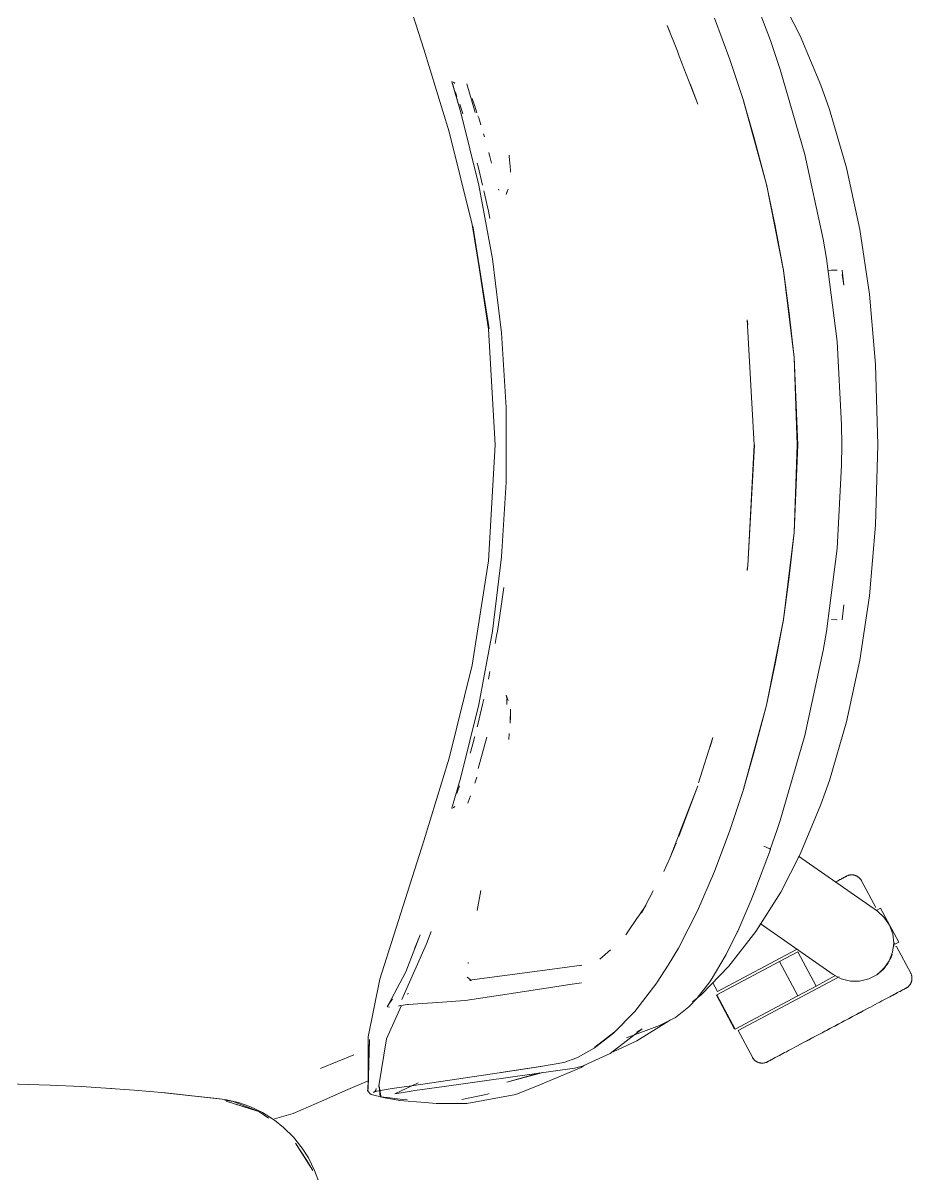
# Model space of a CAD drawing. Header units: millimetres. Extents: x 155927 to 326028, y -36033 to 97293.
# Drawn here: x 187286.1 to 187608.3, y 30465.7 to 30882.9 of the extents above; entities that cross this region are included whole.
import ezdxf

# ---------------------------------------------------------------- set-up
doc = ezdxf.new("R2010")
doc.units = ezdxf.units.MM
doc.header["$MEASUREMENT"] = 0
doc.layers.add('G-IMPT', color=8, linetype='CONTINUOUS', lineweight=9)
doc.layers.add('I-FURN', color=8, linetype='CONTINUOUS', lineweight=9)

msp = doc.modelspace()

# ---------------------------------------------------------------- linework, layer by layer
at = {"layer": 'G-IMPT'}
for p, q in [((187431.36, 30873.41), (187415.37, 30923.65)), ((187557.02, 30876.5), (187551.42, 30891.57)), ((187567.83, 30878.29), (187560.74, 30892.07)), ((187542.25, 30869.72), (187536.79, 30884.6)), ((187523.28, 30872.64), (187519.56, 30881.96)), ((187519.56, 30881.96), (187520.56, 30879.72)), ((187557.02, 30876.5), (187559.36, 30869.67)), ((187575.34, 30860.32), (187567.83, 30878.29)), ((187440.54, 30843.43), (187431.36, 30873.41)), ((187523.95, 30870.91), (187523.28, 30872.64)), ((187530.66, 30853.46), (187523.95, 30870.91)), ((187542.25, 30869.72), (187547.25, 30854.8)), ((187560.55, 30866.07), (187559.36, 30869.67)), ((187560.55, 30866.07), (187569.5, 30835.24)), ((187441.5, 30861.6), (187441.63, 30861.85)), ((187444.77, 30850.38), (187441.5, 30861.6)), ((187444.77, 30850.38), (187441.65, 30861.2)), ((187441.71, 30860.91), (187441.65, 30861.2)), ((187444.77, 30850.38), (187441.71, 30860.91)), ((187442.59, 30861.06), (187441.98, 30861.45)), ((187442.59, 30861.06), (187442.38, 30861.21)), ((187443.04, 30857.13), (187442.64, 30858.2)), ((187449.96, 30850.38), (187446.93, 30860.81)), ((187530.66, 30853.46), (187527.94, 30860.89)), ((187575.34, 30860.32), (187578.42, 30851.58)), ((187443.39, 30856.16), (187443.04, 30857.13)), ((187448.84, 30855.56), (187449.6, 30853.4)), ((187550.98, 30841.55), (187547.21, 30854.71)), ((187555.64, 30824.3), (187547.21, 30854.71)), ((187555.64, 30824.3), (187547.25, 30854.8)), ((187444.37, 30853.41), (187444.66, 30852.61)), ((187445.4, 30850.38), (187444.66, 30852.61)), ((187451.32, 30824.06), (187444.77, 30850.38)), ((187445.4, 30850.38), (187445.55, 30849.92)), ((187449.85, 30852.68), (187449.6, 30853.4)), ((187449.85, 30852.68), (187450.62, 30850.37)), ((187578.42, 30851.58), (187584.59, 30830.34)), ((187451, 30849.24), (187451.25, 30848.46)), ((187451.25, 30848.46), (187452.04, 30845.97)), ((187440.54, 30843.43), (187448.85, 30809.75)), ((187453.03, 30842.67), (187453.36, 30841.55)), ((187550.98, 30841.55), (187555.64, 30824.3)), ((187454.94, 30835.88), (187455.93, 30832.02)), ((187454.94, 30835.88), (187455.33, 30834.35)), ((187462.36, 30834.53), (187462.32, 30835.01)), ((187462.63, 30830.82), (187462.36, 30834.53)), ((187576.16, 30804.45), (187569.5, 30835.24)), ((187451.08, 30830.8), (187450.74, 30832.08)), ((187452.64, 30824.05), (187451.08, 30830.8)), ((187462.63, 30830.82), (187462.73, 30829.45)), ((187462.74, 30828.75), (187462.73, 30829.45)), ((187584.59, 30830.34), (187589.41, 30807.98)), ((187451.32, 30824.06), (187456.25, 30797.4)), ((187454.79, 30814.65), (187453.09, 30822.07)), ((187458.53, 30822.26), (187458.4, 30822.67)), ((187461.2, 30820.66), (187461.89, 30822.61)), ((187461.2, 30820.66), (187461.42, 30821.71)), ((187561.81, 30793.18), (187555.6, 30824.42)), ((187555.6, 30824.42), (187561.81, 30793.25)), ((187555.64, 30824.3), (187558.71, 30809.28)), ((187455.27, 30812.02), (187454.79, 30814.65)), ((187448.85, 30809.75), (187455.11, 30772.01)), ((187454.85, 30771.83), (187449.12, 30809.37)), ((187455.11, 30772.01), (187449.12, 30809.37)), ((187561.81, 30793.18), (187558.71, 30809.28)), ((187592.9, 30784.56), (187589.41, 30807.98)), ((187577.35, 30797.53), (187576.16, 30804.45)), ((187456.25, 30797.4), (187459.55, 30770.48)), ((187581.16, 30767.36), (187577.35, 30797.53)), ((187565.64, 30761.66), (187561.81, 30793.25)), ((187563.76, 30777.7), (187561.81, 30793.18)), ((187565.6, 30761.62), (187561.81, 30793.18)), ((187577.9, 30793.17), (187579.14, 30793.22)), ((187581.23, 30793.29), (187579.14, 30793.22)), ((187581.23, 30793.29), (187581.12, 30793.29)), ((187583, 30793.26), (187583.65, 30787.85)), ((187583.08, 30791.61), (187583.65, 30787.85)), ((187595.16, 30758.99), (187592.9, 30784.56)), ((187548.59, 30775.12), (187548.64, 30774.88)), ((187551.14, 30729.85), (187548.64, 30775.19)), ((187548.64, 30775.19), (187548.87, 30773.57)), ((187548.87, 30773.57), (187548.64, 30774.88)), ((187563.76, 30777.7), (187565.6, 30761.62)), ((187454.85, 30771.83), (187457.21, 30729.85)), ((187461.2, 30743.41), (187459.55, 30770.48)), ((187582.78, 30737.16), (187581.16, 30767.36)), ((187565.6, 30761.62), (187566.27, 30746.73)), ((187565.6, 30761.62), (187566.74, 30729.85)), ((187566.97, 30729.85), (187565.64, 30761.66)), ((187596.01, 30729.85), (187595.16, 30758.99)), ((187566.27, 30746.73), (187566.74, 30729.85)), ((187461.2, 30716.29), (187461.2, 30743.41)), ((187582.78, 30737.16), (187582.87, 30729.85)), ((187454.85, 30687.86), (187457.21, 30729.85)), ((187551.2, 30729.85), (187548.87, 30686.12)), ((187551.14, 30729.85), (187548.87, 30686.12)), ((187565.6, 30698.07), (187566.74, 30729.85)), ((187565.64, 30698.03), (187566.97, 30729.85)), ((187566.27, 30712.96), (187566.74, 30729.85)), ((187582.78, 30722.53), (187582.87, 30729.85)), ((187595.16, 30700.7), (187596.01, 30729.85)), ((187582.78, 30722.53), (187581.16, 30692.33)), ((187461.2, 30716.29), (187459.55, 30689.21)), ((187566.27, 30712.96), (187565.6, 30698.07)), ((187592.9, 30675.13), (187595.16, 30700.7)), ((187565.6, 30698.07), (187561.81, 30666.52)), ((187565.64, 30698.03), (187561.81, 30666.44)), ((187565.6, 30698.07), (187563.76, 30681.99)), ((187581.16, 30692.33), (187577.35, 30662.16)), ((187448.85, 30649.94), (187454.85, 30687.86)), ((187456.25, 30662.3), (187459.55, 30689.21)), ((187548.59, 30684.57), (187548.64, 30684.81)), ((187548.87, 30686.12), (187548.61, 30684.34)), ((187548.87, 30686.12), (187548.64, 30684.81)), ((187561.81, 30666.52), (187563.76, 30681.99)), ((187458.87, 30667.92), (187460.16, 30676.45)), ((187460.16, 30676.45), (187460.35, 30678.11)), ((187589.41, 30651.71), (187592.9, 30675.13)), ((187583, 30666.43), (187583.65, 30671.85)), ((187458.87, 30667.92), (187458.02, 30662.3)), ((187555.64, 30635.39), (187561.81, 30666.52)), ((187555.64, 30635.39), (187561.81, 30666.44)), ((187561.81, 30666.52), (187558.71, 30650.41)), ((187579.14, 30666.47), (187581.23, 30666.4)), ((187581.23, 30666.4), (187581.12, 30666.4)), ((187451.32, 30635.63), (187456.25, 30662.3)), ((187458.02, 30662.3), (187457.77, 30660.67)), ((187577.35, 30662.16), (187576.16, 30655.24)), ((187457.22, 30657.77), (187457.77, 30660.67)), ((187569.5, 30624.45), (187576.16, 30655.24)), ((187448.85, 30649.94), (187440.54, 30616.26)), ((187555.64, 30635.39), (187558.71, 30650.41)), ((187584.59, 30629.35), (187589.41, 30651.71)), ((187455.29, 30647.66), (187454.75, 30644.85)), ((187453.09, 30637.62), (187452.64, 30635.64)), ((187461.42, 30637.99), (187461.2, 30639.03)), ((187461.2, 30639.03), (187461.89, 30637.08)), ((187461.42, 30637.8), (187461.45, 30635.68)), ((187451.32, 30635.63), (187444.77, 30609.31)), ((187451.08, 30628.89), (187452.64, 30635.64)), ((187461.46, 30635.82), (187461.45, 30635.68)), ((187462.74, 30633.98), (187462.65, 30628.92)), ((187462.74, 30633.98), (187462.73, 30631.19)), ((187555.64, 30635.39), (187547.21, 30604.98)), ((187555.64, 30635.39), (187547.25, 30604.89)), ((187550.98, 30618.14), (187555.64, 30635.39)), ((187451.08, 30628.89), (187450.75, 30627.6)), ((187462.65, 30628.92), (187462.73, 30631.19)), ((187578.42, 30608.11), (187584.59, 30629.35)), ((187462.34, 30625.13), (187462.13, 30623.03)), ((187569.5, 30624.45), (187560.55, 30593.62)), ((187449.46, 30622.73), (187448.35, 30618.74)), ((187449.46, 30622.73), (187449.78, 30623.87)), ((187449.78, 30623.87), (187449.83, 30624.05)), ((187451.05, 30612.41), (187454.25, 30623.85)), ((187536.19, 30623.7), (187530.94, 30607.22)), ((187536.19, 30623.7), (187535.11, 30620.27)), ((187431.36, 30586.29), (187440.54, 30616.26)), ((187448.35, 30618.74), (187448.14, 30618.05)), ((187550.98, 30618.14), (187547.21, 30604.98)), ((187444.77, 30609.31), (187441.7, 30598.88)), ((187450.61, 30609.32), (187449.88, 30607.1)), ((187578.42, 30608.11), (187575.34, 30599.37)), ((187443.61, 30604.11), (187443.37, 30603.45)), ((187443.61, 30604.11), (187444.35, 30606.21)), ((187530.66, 30606.23), (187523.84, 30587.82)), ((187530.66, 30606.23), (187523.95, 30588.78)), ((187547.25, 30604.89), (187542.25, 30589.97)), ((187447.89, 30601.56), (187447.28, 30599.9)), ((187447.89, 30601.56), (187448.27, 30602.57)), ((187575.34, 30599.37), (187567.83, 30581.4)), ((187441.5, 30598.09), (187441.56, 30598.31)), ((187441.59, 30597.85), (187441.5, 30598.09)), ((187441.56, 30598.31), (187441.63, 30598.61)), ((187441.63, 30598.61), (187441.7, 30598.88)), ((187442.59, 30598.63), (187441.98, 30598.24)), ((187442.59, 30598.63), (187442.38, 30598.48)), ((187560.55, 30593.62), (187559.36, 30590.02)), ((187520.56, 30579.97), (187523.28, 30587.05)), ((187523.95, 30588.78), (187523.28, 30587.05)), ((187536.79, 30575.09), (187542.25, 30589.97)), ((187556.95, 30583.08), (187559.36, 30590.02)), ((187431.36, 30586.29), (187415.37, 30536.04)), ((187520.56, 30579.97), (187522.87, 30585.42)), ((187551.42, 30568.12), (187556.99, 30583.09)), ((187555.72, 30583.87), (187554.67, 30584.29)), ((187554.67, 30584.29), (187555.26, 30584.07)), ((187555.72, 30583.87), (187555.26, 30584.07)), ((187555.72, 30583.87), (187556.37, 30583.59)), ((187555.72, 30583.87), (187556.55, 30583.49)), ((187556.37, 30583.59), (187556.55, 30583.49)), ((187556.95, 30583.22), (187556.55, 30583.49)), ((187556.55, 30583.49), (187556.94, 30583.26)), ((187556.95, 30583.22), (187556.94, 30583.26)), ((187556.99, 30583.09), (187556.95, 30583.22)), ((187556.95, 30583.22), (187556.95, 30583.08)), ((187518.36, 30575.13), (187520.56, 30579.97)), ((187560.74, 30567.62), (187567.83, 30581.4)), ((187536.79, 30575.09), (187530.61, 30560.87)), ((187452.08, 30568.17), (187450.66, 30560.92)), ((187514.48, 30568.06), (187510.3, 30559.98)), ((187549.94, 30564.44), (187551.42, 30568.12)), ((187551.76, 30553.33), (187560.74, 30567.62)), ((187511.81, 30562.75), (187509.25, 30559)), ((187511.81, 30562.75), (187510.3, 30559.98)), ((187545.17, 30553.48), (187549.94, 30564.44)), ((187508.85, 30558.42), (187505.36, 30553.28)), ((187509.25, 30559), (187508.85, 30558.42)), ((187527.22, 30554.14), (187530.61, 30560.87)), ((187434.04, 30553.33), (187432.34, 30548.87)), ((187505.36, 30553.28), (187504.61, 30552.18)), ((187527.22, 30554.14), (187523.65, 30547.35)), ((187545.17, 30553.48), (187540.64, 30544.43)), ((187545.17, 30553.48), (187540.95, 30545.03)), ((187551.76, 30553.33), (187541.96, 30540.73)), ((187544.95, 30553.04), (187545.17, 30553.48)), ((187430.06, 30552.13), (187428.04, 30547.02)), ((187428.04, 30547.02), (187429.83, 30551.56)), ((187428.05, 30547.23), (187430.06, 30552.13)), ((187544.95, 30553.04), (187540.64, 30544.43)), ((187432.34, 30548.87), (187423.42, 30528.71)), ((187424.79, 30538.76), (187428.05, 30547.23)), ((187499.09, 30546.65), (187495.18, 30543.31)), ((187519.89, 30541.12), (187523.65, 30547.35)), ((187540.64, 30544.43), (187540.95, 30545.03)), ((187447.4, 30541.7), (187447.44, 30542.05)), ((187475.23, 30539.37), (187488.59, 30541.15)), ((187488.59, 30541.15), (187488.12, 30541.01)), ((187519.89, 30541.12), (187516, 30535.02)), ((187540.64, 30544.43), (187535.91, 30536.43)), ((187424.79, 30538.76), (187419.51, 30528.65)), ((187447.05, 30536.75), (187448.61, 30535.51)), ((187475.23, 30539.37), (187447.9, 30535.64)), ((187532, 30530.43), (187541.96, 30540.73)), ((187415.37, 30536.04), (187411.17, 30515.09)), ((187447.9, 30535.64), (187448.16, 30535.59)), ((187448.4, 30535.55), (187448.16, 30535.59)), ((187463.15, 30530.83), (187474.93, 30532.69)), ((187476.59, 30532.96), (187474.93, 30532.69)), ((187483.42, 30534.02), (187476.59, 30532.96)), ((187483.42, 30534.02), (187488.5, 30534.76)), ((187507.81, 30524.33), (187515.83, 30534.77)), ((187515.83, 30534.77), (187516, 30535.02)), ((187530.33, 30529.01), (187535.04, 30535.14)), ((187535.04, 30535.14), (187535.91, 30536.43)), ((187418.16, 30526.2), (187420, 30528.9)), ((187418.16, 30526.2), (187419.51, 30528.65)), ((187425.8, 30530.88), (187425.36, 30530.61)), ((187446.31, 30528.36), (187438.06, 30527.74)), ((187446.39, 30528.37), (187446.31, 30528.36)), ((187446.39, 30528.37), (187461.6, 30530.58)), ((187461.6, 30530.58), (187463.15, 30530.83)), ((187530.33, 30529.01), (187527.43, 30525.99)), ((187528.82, 30527.84), (187532, 30530.43)), ((187417.8, 30514.39), (187423.18, 30526.22)), ((187418.16, 30526.2), (187418.13, 30526.36)), ((187418.19, 30526.07), (187418.16, 30526.2)), ((187418.88, 30525.92), (187418.19, 30526.07)), ((187422.14, 30526.23), (187422.92, 30526.51)), ((187422.98, 30526.53), (187422.92, 30526.51)), ((187425.44, 30526.81), (187422.98, 30526.53)), ((187425.44, 30526.81), (187425.81, 30526.86)), ((187429.22, 30527.11), (187425.81, 30526.86)), ((187429.22, 30527.11), (187438.06, 30527.74)), ((187500.08, 30516.43), (187507.81, 30524.33)), ((187522.57, 30522.13), (187527.43, 30525.99)), ((187520.08, 30520.82), (187508.63, 30513.7)), ((187519, 30520.34), (187516.77, 30519.27)), ((187521.43, 30521.51), (187519, 30520.34)), ((187520.08, 30520.82), (187520.84, 30521.32)), ((187521.43, 30521.51), (187522.57, 30522.13)), ((187500.08, 30516.43), (187493.11, 30511.01)), ((187493.34, 30511.34), (187500.29, 30516.74)), ((187500.29, 30516.74), (187496.71, 30513.93)), ((187510.52, 30517.99), (187498.87, 30509.07)), ((187504.86, 30514.76), (187516.77, 30519.27)), ((187510.52, 30517.99), (187508.57, 30516.87)), ((187411.61, 30514.2), (187411.03, 30495.76)), ((187411.17, 30515.09), (187411.13, 30496.22)), ((187411.61, 30514.2), (187411.13, 30496.22)), ((187417.8, 30514.39), (187415.09, 30497.34)), ((187493.34, 30511.34), (187496.71, 30513.93)), ((187508.63, 30513.7), (187500, 30509.72)), ((187406.03, 30508.66), (187394.17, 30503.73)), ((187486.86, 30507.51), (187482.07, 30505.76)), ((187486.86, 30507.51), (187487.28, 30507.72)), ((187493.11, 30511.01), (187487.28, 30507.72)), ((187498.87, 30509.07), (187492.29, 30506.01)), ((187393.91, 30503.63), (187394.17, 30503.73)), ((187438.72, 30497.12), (187485.93, 30503.79)), ((187458.63, 30502.06), (187473.82, 30504.39)), ((187459.23, 30502.16), (187474.39, 30504.46)), ((187459.23, 30502.16), (187473.82, 30504.39)), ((187488.37, 30503.95), (187471.92, 30497.16)), ((187482.07, 30505.76), (187474.39, 30504.46)), ((187485.93, 30503.79), (187488.93, 30504.44)), ((187489.54, 30504.73), (187488.37, 30503.95)), ((187492.29, 30506.01), (187488.93, 30504.44)), ((187402.97, 30495.63), (187411.14, 30499.19)), ((187458.63, 30502.06), (187427.75, 30497.51)), ((187461.51, 30498.67), (187474.46, 30502.17)), ((187461.51, 30498.67), (187473.4, 30502.02)), ((187275.69, 30498.18), (187287.99, 30497.89)), ((187295.87, 30497.59), (187287.99, 30497.89)), ((187295.87, 30497.59), (187307.18, 30497.06)), ((187316.05, 30496.49), (187307.18, 30497.06)), ((187316.05, 30496.49), (187326.34, 30495.77)), ((187318.09, 30496.36), (187316.19, 30496.45)), ((187318.09, 30496.36), (187319.51, 30496.22)), ((187337.74, 30494.78), (187326.34, 30495.77)), ((187359.17, 30492.43), (187336.22, 30494.88)), ((187336.22, 30494.88), (187356.36, 30492.76)), ((187395.13, 30492.21), (187402.97, 30495.63)), ((187411, 30495.64), (187411.19, 30496.5)), ((187411, 30495.64), (187411.39, 30495.07)), ((187411.03, 30495.76), (187411.13, 30496.22)), ((187411.13, 30496.22), (187411.16, 30496.39)), ((187411.19, 30496.5), (187411.16, 30496.39)), ((187411.77, 30494.57), (187411.39, 30495.07)), ((187414.25, 30495.46), (187413.16, 30494.9)), ((187413.66, 30495.29), (187413.16, 30494.9)), ((187413.63, 30495.29), (187419.9, 30496.4)), ((187414.25, 30495.46), (187413.63, 30495.29)), ((187413.98, 30495.83), (187413.66, 30495.29)), ((187413.98, 30495.83), (187414.06, 30496.33)), ((187415.77, 30493.76), (187415.09, 30497.34)), ((187415.77, 30493.76), (187415.15, 30497.3)), ((187415.15, 30497.3), (187415.54, 30493.35)), ((187427.75, 30497.51), (187419.9, 30496.4)), ((187429.3, 30498.49), (187420.87, 30494.49)), ((187421.74, 30494.63), (187426.76, 30495.46)), ((187426.76, 30495.46), (187428.05, 30495.68)), ((187438.72, 30497.12), (187428.05, 30495.68)), ((187464.69, 30494.17), (187468.55, 30495.77)), ((187471.92, 30497.16), (187468.55, 30495.77)), ((187359.17, 30492.43), (187337.74, 30494.78)), ((187359.17, 30492.43), (187356.36, 30492.76)), ((187359.17, 30492.43), (187364.13, 30491.27)), ((187359.25, 30492.21), (187362.3, 30491.63)), ((187371.52, 30488.03), (187359.67, 30491.84)), ((187368.82, 30488.93), (187359.67, 30491.84)), ((187362.3, 30491.63), (187371.52, 30488.03)), ((187368.27, 30489.82), (187364.13, 30491.27)), ((187384.01, 30487.35), (187395.13, 30492.21)), ((187411.77, 30494.57), (187412.31, 30494.25)), ((187414.17, 30493.7), (187412.31, 30494.25)), ((187417.45, 30493.17), (187414.17, 30493.7)), ((187417.86, 30492.91), (187415.54, 30493.35)), ((187417.45, 30493.17), (187418.06, 30493.09)), ((187417.86, 30492.91), (187422.11, 30492.1)), ((187422.75, 30492.57), (187418.06, 30493.09)), ((187420.87, 30494.49), (187421.74, 30494.63)), ((187422.58, 30492.05), (187422.11, 30492.1)), ((187431.9, 30491.25), (187422.58, 30492.05)), ((187422.75, 30492.57), (187425.34, 30492.36)), ((187431.9, 30491.25), (187435.86, 30490.91)), ((187435.86, 30490.91), (187440.03, 30490.91)), ((187447, 30490.94), (187440.03, 30490.91)), ((187445.13, 30492.35), (187454.44, 30494.39)), ((187447, 30490.94), (187464.69, 30494.17)), ((187454.44, 30494.39), (187455.01, 30494.54)), ((187372.85, 30487.63), (187368.27, 30489.82)), ((187371.52, 30488.03), (187368.82, 30488.93)), ((187371.52, 30488.03), (187375.1, 30485.61)), ((187372.85, 30487.63), (187377.17, 30484.9)), ((187384.01, 30487.35), (187377.18, 30485.38)), ((187380.48, 30482.28), (187377.17, 30484.9)), ((187384.09, 30478.73), (187380.48, 30482.28)), ((187384.09, 30478.73), (187387.27, 30474.76)), ((187391.13, 30466.6), (187384.81, 30476.55)), ((187388.97, 30470.28), (187384.81, 30476.55)), ((187389.54, 30471.21), (187387.27, 30474.76)), ((187391.13, 30466.6), (187388.97, 30470.28)), ((187391.78, 30466.7), (187389.54, 30471.21)), ((187391.78, 30466.7), (187393.49, 30461.93))]:
    msp.add_line(p, q, dxfattribs=at)
at = {"layer": 'I-FURN'}
for p, q in [((187567.2, 30580.72), (187595.79, 30560.71)), ((187580.47, 30571.22), (187581, 30571.51)), ((187581.28, 30571.65), (187580.76, 30571.38)), ((187581, 30571.51), (187581.51, 30571.77)), ((187581.76, 30571.91), (187581.28, 30571.65)), ((187581.51, 30571.77), (187581.97, 30572.02)), ((187582.21, 30572.15), (187581.76, 30571.91)), ((187581.97, 30572.02), (187582.4, 30572.25)), ((187582.62, 30572.36), (187582.21, 30572.15)), ((187582.4, 30572.25), (187582.79, 30572.46)), ((187582.99, 30572.56), (187582.62, 30572.36)), ((187582.79, 30572.46), (187583.15, 30572.65)), ((187583.33, 30572.74), (187582.99, 30572.56)), ((187583.15, 30572.65), (187583.47, 30572.82)), ((187583.62, 30572.9), (187583.33, 30572.74)), ((187583.47, 30572.82), (187583.75, 30572.96)), ((187583.88, 30573.04), (187583.62, 30572.9)), ((187583.75, 30572.96), (187583.99, 30573.09)), ((187584.1, 30573.15), (187583.88, 30573.04)), ((187583.99, 30573.09), (187584.19, 30573.2)), ((187584.28, 30573.25), (187584.1, 30573.15)), ((187584.19, 30573.2), (187584.35, 30573.29)), ((187584.42, 30573.32), (187584.28, 30573.25)), ((187584.35, 30573.29), (187584.47, 30573.35)), ((187584.52, 30573.38), (187584.42, 30573.32)), ((187584.47, 30573.35), (187584.55, 30573.39)), ((187584.58, 30573.41), (187584.52, 30573.38)), ((187584.55, 30573.39), (187584.6, 30573.42)), ((187584.6, 30573.42), (187584.58, 30573.41)), ((187584.6, 30573.42), (187584.75, 30573.49)), ((187584.6, 30573.42), (187584.6, 30573.42)), ((187584.75, 30573.49), (187584.89, 30573.56)), ((187584.89, 30573.56), (187585.04, 30573.62)), ((187585.04, 30573.62), (187585.19, 30573.68)), ((187585.19, 30573.68), (187585.35, 30573.72)), ((187585.35, 30573.72), (187585.5, 30573.77)), ((187585.5, 30573.77), (187585.66, 30573.8)), ((187585.66, 30573.8), (187585.82, 30573.83)), ((187585.82, 30573.83), (187585.98, 30573.86)), ((187585.98, 30573.86), (187586.14, 30573.88)), ((187586.14, 30573.88), (187586.3, 30573.89)), ((187586.3, 30573.89), (187586.46, 30573.89)), ((187586.46, 30573.89), (187586.62, 30573.89)), ((187586.62, 30573.89), (187586.78, 30573.88)), ((187586.78, 30573.88), (187586.94, 30573.87)), ((187586.94, 30573.87), (187587.1, 30573.85)), ((187587.1, 30573.85), (187587.26, 30573.82)), ((187587.26, 30573.82), (187587.42, 30573.78)), ((187587.42, 30573.78), (187587.57, 30573.74)), ((187587.57, 30573.74), (187587.73, 30573.7)), ((187587.73, 30573.7), (187587.88, 30573.64)), ((187587.88, 30573.64), (187588.03, 30573.59)), ((187588.03, 30573.59), (187588.18, 30573.52)), ((187588.18, 30573.52), (187588.32, 30573.45)), ((187588.32, 30573.45), (187588.47, 30573.38)), ((187588.47, 30573.38), (187588.6, 30573.29)), ((187588.6, 30573.29), (187588.74, 30573.21)), ((187588.74, 30573.21), (187588.87, 30573.11)), ((187588.87, 30573.11), (187589, 30573.02)), ((187589, 30573.02), (187589.12, 30572.91)), ((187589.12, 30572.91), (187589.24, 30572.81)), ((187589.24, 30572.81), (187589.36, 30572.69)), ((187589.36, 30572.69), (187589.47, 30572.58)), ((187589.47, 30572.58), (187589.58, 30572.46)), ((187589.58, 30572.46), (187589.68, 30572.33)), ((187589.68, 30572.33), (187589.77, 30572.2)), ((187589.77, 30572.2), (187589.87, 30572.07)), ((187589.87, 30572.07), (187589.95, 30571.93)), ((187589.95, 30571.93), (187590.03, 30571.79)), ((187590.03, 30571.79), (187590.05, 30571.75)), ((187595.2, 30562.07), (187590.05, 30571.75)), ((187595.56, 30561.12), (187596.95, 30561.86)), ((187603.52, 30549.5), (187596.95, 30561.86)), ((187595.64, 30561.17), (187595.56, 30561.12)), ((187595.79, 30560.71), (187598.3, 30558.45)), ((187598.3, 30558.45), (187600.2, 30555.66)), ((187579.74, 30537.78), (187553.31, 30556.29)), ((187600.2, 30555.66), (187601.38, 30552.5)), ((187601.76, 30549.15), (187601.33, 30545.8)), ((187601.38, 30552.5), (187601.76, 30549.15)), ((187601.73, 30549.52), (187602.13, 30548.76)), ((187603.52, 30549.5), (187602.13, 30548.76)), ((187537.81, 30531.55), (187566.51, 30546.81)), ((187560.34, 30542.4), (187566.98, 30545.93)), ((187573.55, 30533.57), (187566.98, 30545.93)), ((187601.33, 30545.8), (187600.11, 30542.66)), ((187602.13, 30548.76), (187602.22, 30548.81)), ((187602.34, 30547.74), (187602.71, 30547.94)), ((187607.86, 30538.25), (187602.71, 30547.94)), ((187537.63, 30530.32), (187560.34, 30542.4)), ((187566.91, 30530.03), (187560.34, 30542.4)), ((187597.34, 30539.03), (187599.64, 30541.82)), ((187600.11, 30542.66), (187598.18, 30539.89)), ((187545.32, 30517.42), (187581.93, 30536.89)), ((187580.61, 30537.32), (187573.55, 30533.57)), ((187582.72, 30536.19), (187579.74, 30537.78)), ((187595.64, 30537.67), (187592.64, 30536.13)), ((187598.18, 30539.89), (187595.64, 30537.67)), ((187595.92, 30537.88), (187597.34, 30539.03)), ((187607.86, 30538.25), (187607.94, 30538.11)), ((187607.94, 30538.11), (187608, 30537.96)), ((187608, 30537.96), (187608.06, 30537.81)), ((187608.06, 30537.81), (187608.12, 30537.66)), ((187608.12, 30537.66), (187608.17, 30537.51)), ((187608.17, 30537.51), (187608.21, 30537.35)), ((187608.21, 30537.35), (187608.25, 30537.2)), ((187608.25, 30537.2), (187608.28, 30537.04)), ((187608.28, 30537.04), (187608.3, 30536.88)), ((187608.3, 30536.88), (187608.32, 30536.72)), ((187608.32, 30536.72), (187608.33, 30536.56)), ((187536.13, 30534.71), (187537.81, 30531.55)), ((187573.55, 30533.57), (187566.91, 30530.03)), ((187585.99, 30535.36), (187582.72, 30536.19)), ((187589.36, 30535.34), (187585.99, 30535.36)), ((187592.64, 30536.13), (187589.36, 30535.34)), ((187605.48, 30532.42), (187605.22, 30532.28)), ((187605.34, 30532.35), (187605.58, 30532.48)), ((187605.7, 30532.54), (187605.48, 30532.42)), ((187605.58, 30532.48), (187605.78, 30532.58)), ((187605.88, 30532.63), (187605.7, 30532.54)), ((187605.78, 30532.58), (187605.95, 30532.67)), ((187606.02, 30532.71), (187605.88, 30532.63)), ((187605.95, 30532.67), (187606.07, 30532.73)), ((187606.12, 30532.76), (187606.02, 30532.71)), ((187606.07, 30532.73), (187606.15, 30532.78)), ((187606.18, 30532.79), (187606.12, 30532.76)), ((187606.15, 30532.78), (187606.19, 30532.8)), ((187606.2, 30532.8), (187606.18, 30532.79)), ((187606.19, 30532.8), (187606.2, 30532.8)), ((187606.24, 30532.82), (187606.2, 30532.8)), ((187606.38, 30532.9), (187606.24, 30532.82)), ((187606.51, 30532.99), (187606.38, 30532.9)), ((187606.65, 30533.08), (187606.51, 30532.99)), ((187606.77, 30533.18), (187606.65, 30533.08)), ((187606.9, 30533.28), (187606.77, 30533.18)), ((187607.02, 30533.38), (187606.9, 30533.28)), ((187607.14, 30533.5), (187607.02, 30533.38)), ((187607.25, 30533.61), (187607.14, 30533.5)), ((187607.36, 30533.73), (187607.25, 30533.61)), ((187607.46, 30533.86), (187607.36, 30533.73)), ((187607.56, 30533.98), (187607.46, 30533.86)), ((187607.65, 30534.12), (187607.56, 30533.98)), ((187607.74, 30534.25), (187607.65, 30534.12)), ((187607.82, 30534.39), (187607.74, 30534.25)), ((187607.9, 30534.53), (187607.82, 30534.39)), ((187607.97, 30534.68), (187607.9, 30534.53)), ((187608.03, 30534.83), (187607.97, 30534.68)), ((187608.09, 30534.98), (187608.03, 30534.83)), ((187608.14, 30535.13), (187608.09, 30534.98)), ((187608.19, 30535.28), (187608.14, 30535.13)), ((187608.23, 30535.44), (187608.19, 30535.28)), ((187608.26, 30535.6), (187608.23, 30535.44)), ((187608.29, 30535.75), (187608.26, 30535.6)), ((187608.31, 30535.91), (187608.29, 30535.75)), ((187608.33, 30536.08), (187608.31, 30535.91)), ((187608.33, 30536.56), (187608.34, 30536.4)), ((187608.34, 30536.4), (187608.33, 30536.24)), ((187608.33, 30536.24), (187608.33, 30536.08)), ((187537.46, 30530.23), (187544.03, 30517.87)), ((187544.2, 30517.96), (187537.63, 30530.32)), ((187566.91, 30530.03), (187544.2, 30517.96)), ((187597.43, 30528.14), (187598.18, 30528.54)), ((187598.18, 30528.54), (187598.9, 30528.92)), ((187598.9, 30528.92), (187599.6, 30529.29)), ((187599.6, 30529.29), (187600.26, 30529.65)), ((187600.26, 30529.65), (187600.89, 30529.98)), ((187600.89, 30529.98), (187601.5, 30530.3)), ((187601.81, 30530.47), (187601.22, 30530.16)), ((187601.5, 30530.3), (187602.06, 30530.61)), ((187602.36, 30530.76), (187601.81, 30530.47)), ((187602.06, 30530.61), (187602.6, 30530.89)), ((187602.87, 30531.04), (187602.36, 30530.76)), ((187602.6, 30530.89), (187603.1, 30531.16)), ((187603.36, 30531.29), (187602.87, 30531.04)), ((187603.1, 30531.16), (187603.57, 30531.4)), ((187603.8, 30531.53), (187603.36, 30531.29)), ((187603.57, 30531.4), (187604, 30531.63)), ((187604.21, 30531.75), (187603.8, 30531.53)), ((187604, 30531.63), (187604.39, 30531.84)), ((187604.59, 30531.95), (187604.21, 30531.75)), ((187604.39, 30531.84), (187604.74, 30532.03)), ((187604.92, 30532.13), (187604.59, 30531.95)), ((187604.74, 30532.03), (187605.06, 30532.2)), ((187605.22, 30532.28), (187604.92, 30532.13)), ((187605.06, 30532.2), (187605.34, 30532.35)), ((187590.17, 30524.28), (187589.22, 30523.78)), ((187589.66, 30524.01), (187590.6, 30524.51)), ((187591.1, 30524.78), (187590.17, 30524.28)), ((187590.6, 30524.51), (187591.52, 30525)), ((187592.01, 30525.26), (187591.1, 30524.78)), ((187591.52, 30525), (187592.43, 30525.48)), ((187592.43, 30525.48), (187593.31, 30525.95)), ((187593.31, 30525.95), (187594.18, 30526.42)), ((187594.18, 30526.42), (187595.03, 30526.87)), ((187595.03, 30526.87), (187595.85, 30527.3)), ((187595.85, 30527.3), (187596.65, 30527.73)), ((187596.65, 30527.73), (187597.43, 30528.14)), ((187582.34, 30520.12), (187581.33, 30519.58)), ((187581.79, 30519.83), (187582.8, 30520.36)), ((187583.34, 30520.65), (187582.34, 30520.12)), ((187582.8, 30520.36), (187583.8, 30520.89)), ((187584.34, 30521.18), (187583.34, 30520.65)), ((187583.8, 30520.89), (187584.8, 30521.42)), ((187585.33, 30521.71), (187584.34, 30521.18)), ((187584.8, 30521.42), (187585.79, 30521.95)), ((187586.32, 30522.23), (187585.33, 30521.71)), ((187585.79, 30521.95), (187586.77, 30522.47)), ((187587.3, 30522.76), (187586.32, 30522.23)), ((187586.77, 30522.47), (187587.75, 30522.99)), ((187588.27, 30523.27), (187587.3, 30522.76)), ((187587.75, 30522.99), (187588.71, 30523.51)), ((187589.22, 30523.78), (187588.27, 30523.27)), ((187588.71, 30523.51), (187589.66, 30524.01)), ((187545.32, 30517.42), (187550.47, 30507.74)), ((187574.37, 30515.88), (187573.41, 30515.37)), ((187573.85, 30515.61), (187574.82, 30516.12)), ((187575.35, 30516.4), (187574.37, 30515.88)), ((187574.82, 30516.12), (187575.8, 30516.64)), ((187576.33, 30516.92), (187575.35, 30516.4)), ((187575.8, 30516.64), (187576.79, 30517.17)), ((187577.32, 30517.45), (187576.33, 30516.92)), ((187576.79, 30517.17), (187577.78, 30517.69)), ((187578.32, 30517.98), (187577.32, 30517.45)), ((187577.78, 30517.69), (187578.78, 30518.23)), ((187579.32, 30518.51), (187578.32, 30517.98)), ((187578.78, 30518.23), (187579.78, 30518.76)), ((187580.33, 30519.05), (187579.32, 30518.51)), ((187579.78, 30518.76), (187580.79, 30519.29)), ((187581.33, 30519.58), (187580.33, 30519.05)), ((187580.79, 30519.29), (187581.79, 30519.83)), ((187565.83, 30511.34), (187566.64, 30511.77)), ((187566.64, 30511.77), (187567.48, 30512.22)), ((187567.94, 30512.46), (187567.09, 30512.01)), ((187567.48, 30512.22), (187568.33, 30512.67)), ((187568.81, 30512.92), (187567.94, 30512.46)), ((187568.33, 30512.67), (187569.21, 30513.14)), ((187569.69, 30513.39), (187568.81, 30512.92)), ((187569.21, 30513.14), (187570.11, 30513.61)), ((187570.6, 30513.88), (187569.69, 30513.39)), ((187570.11, 30513.61), (187571.02, 30514.1)), ((187571.52, 30514.37), (187570.6, 30513.88)), ((187571.02, 30514.1), (187571.95, 30514.59)), ((187572.46, 30514.86), (187571.52, 30514.37)), ((187571.95, 30514.59), (187572.9, 30515.1)), ((187573.41, 30515.37), (187572.46, 30514.86)), ((187572.9, 30515.1), (187573.85, 30515.61)), ((187550.49, 30507.7), (187550.47, 30507.74)), ((187550.57, 30507.56), (187550.49, 30507.7)), ((187550.66, 30507.42), (187550.57, 30507.56)), ((187550.75, 30507.29), (187550.66, 30507.42)), ((187558.55, 30507.47), (187558.12, 30507.24)), ((187558.32, 30507.35), (187558.76, 30507.58)), ((187559.02, 30507.72), (187558.55, 30507.47)), ((187558.76, 30507.58), (187559.25, 30507.84)), ((187559.52, 30507.99), (187559.02, 30507.72)), ((187559.25, 30507.84), (187559.76, 30508.11)), ((187560.06, 30508.27), (187559.52, 30507.99)), ((187559.76, 30508.11), (187560.31, 30508.41)), ((187560.62, 30508.57), (187560.06, 30508.27)), ((187560.31, 30508.41), (187560.9, 30508.72)), ((187560.9, 30508.72), (187561.51, 30509.05)), ((187561.51, 30509.05), (187562.16, 30509.39)), ((187562.16, 30509.39), (187562.84, 30509.75)), ((187562.84, 30509.75), (187563.55, 30510.13)), ((187563.55, 30510.13), (187564.28, 30510.52)), ((187564.28, 30510.52), (187565.04, 30510.92)), ((187565.04, 30510.92), (187565.83, 30511.34)), ((187550.85, 30507.16), (187550.75, 30507.29)), ((187550.95, 30507.04), (187550.85, 30507.16)), ((187551.05, 30506.91), (187550.95, 30507.04)), ((187551.16, 30506.8), (187551.05, 30506.91)), ((187551.28, 30506.69), (187551.16, 30506.8)), ((187551.4, 30506.58), (187551.28, 30506.69)), ((187551.52, 30506.48), (187551.4, 30506.58)), ((187551.65, 30506.38), (187551.52, 30506.48)), ((187551.78, 30506.28), (187551.65, 30506.38)), ((187551.92, 30506.2), (187551.78, 30506.28)), ((187552.06, 30506.12), (187551.92, 30506.2)), ((187552.2, 30506.04), (187552.06, 30506.12)), ((187552.35, 30505.97), (187552.2, 30506.04)), ((187552.49, 30505.91), (187552.35, 30505.97)), ((187552.64, 30505.85), (187552.49, 30505.91)), ((187552.8, 30505.79), (187552.64, 30505.85)), ((187552.95, 30505.75), (187552.8, 30505.79)), ((187553.11, 30505.71), (187552.95, 30505.75)), ((187553.26, 30505.67), (187553.11, 30505.71)), ((187553.42, 30505.65), (187553.26, 30505.67)), ((187553.58, 30505.63), (187553.42, 30505.65)), ((187553.74, 30505.61), (187553.58, 30505.63)), ((187553.9, 30505.6), (187553.74, 30505.61)), ((187554.07, 30505.6), (187553.9, 30505.6)), ((187554.23, 30505.61), (187554.07, 30505.6)), ((187554.39, 30505.62), (187554.23, 30505.61)), ((187554.55, 30505.63), (187554.39, 30505.62)), ((187554.71, 30505.66), (187554.55, 30505.63)), ((187554.87, 30505.69), (187554.71, 30505.66)), ((187555.02, 30505.72), (187554.87, 30505.69)), ((187555.18, 30505.77), (187555.02, 30505.72)), ((187555.33, 30505.82), (187555.18, 30505.77)), ((187555.48, 30505.87), (187555.33, 30505.82)), ((187555.63, 30505.93), (187555.48, 30505.87)), ((187555.78, 30506), (187555.63, 30505.93)), ((187555.92, 30506.07), (187555.78, 30506)), ((187555.93, 30506.08), (187555.92, 30506.07)), ((187555.92, 30506.07), (187555.94, 30506.08)), ((187555.97, 30506.1), (187555.93, 30506.08)), ((187555.94, 30506.08), (187556, 30506.12)), ((187556.05, 30506.14), (187555.97, 30506.1)), ((187556, 30506.12), (187556.1, 30506.17)), ((187556.17, 30506.21), (187556.05, 30506.14)), ((187556.1, 30506.17), (187556.24, 30506.24)), ((187556.34, 30506.29), (187556.17, 30506.21)), ((187556.24, 30506.24), (187556.42, 30506.34)), ((187556.54, 30506.4), (187556.34, 30506.29)), ((187556.42, 30506.34), (187556.64, 30506.46)), ((187556.78, 30506.53), (187556.54, 30506.4)), ((187556.64, 30506.46), (187556.9, 30506.59)), ((187557.06, 30506.68), (187556.78, 30506.53)), ((187556.9, 30506.59), (187557.2, 30506.75)), ((187557.38, 30506.84), (187557.06, 30506.68)), ((187557.2, 30506.75), (187557.53, 30506.93)), ((187557.73, 30507.03), (187557.38, 30506.84)), ((187557.53, 30506.93), (187557.91, 30507.13)), ((187558.12, 30507.24), (187557.73, 30507.03)), ((187557.91, 30507.13), (187558.32, 30507.35))]:
    msp.add_line(p, q, dxfattribs=at)
for points in [[(187601.73, 30549.52), (187601.74, 30549.29), (187601.74, 30548.75), (187601.7, 30548.08), (187601.66, 30547.71)], [(187598.79, 30540.61), (187598.46, 30540.19), (187598.12, 30539.76), (187597.69, 30539.37)]]:
    msp.add_open_spline(points, degree=3, dxfattribs=at)
msp.add_open_spline([(187601.13, 30545.1), (187600.99, 30544.63), (187600.77, 30544), (187600.47, 30543.37), (187600.39, 30543.21)], degree=3, knots=[-0.6, -0.6, -0.6, -0.6, -0.5, -0.4680239, -0.4680239, -0.4680239, -0.4680239], dxfattribs=at)

doc.saveas('drawing.dxf')
